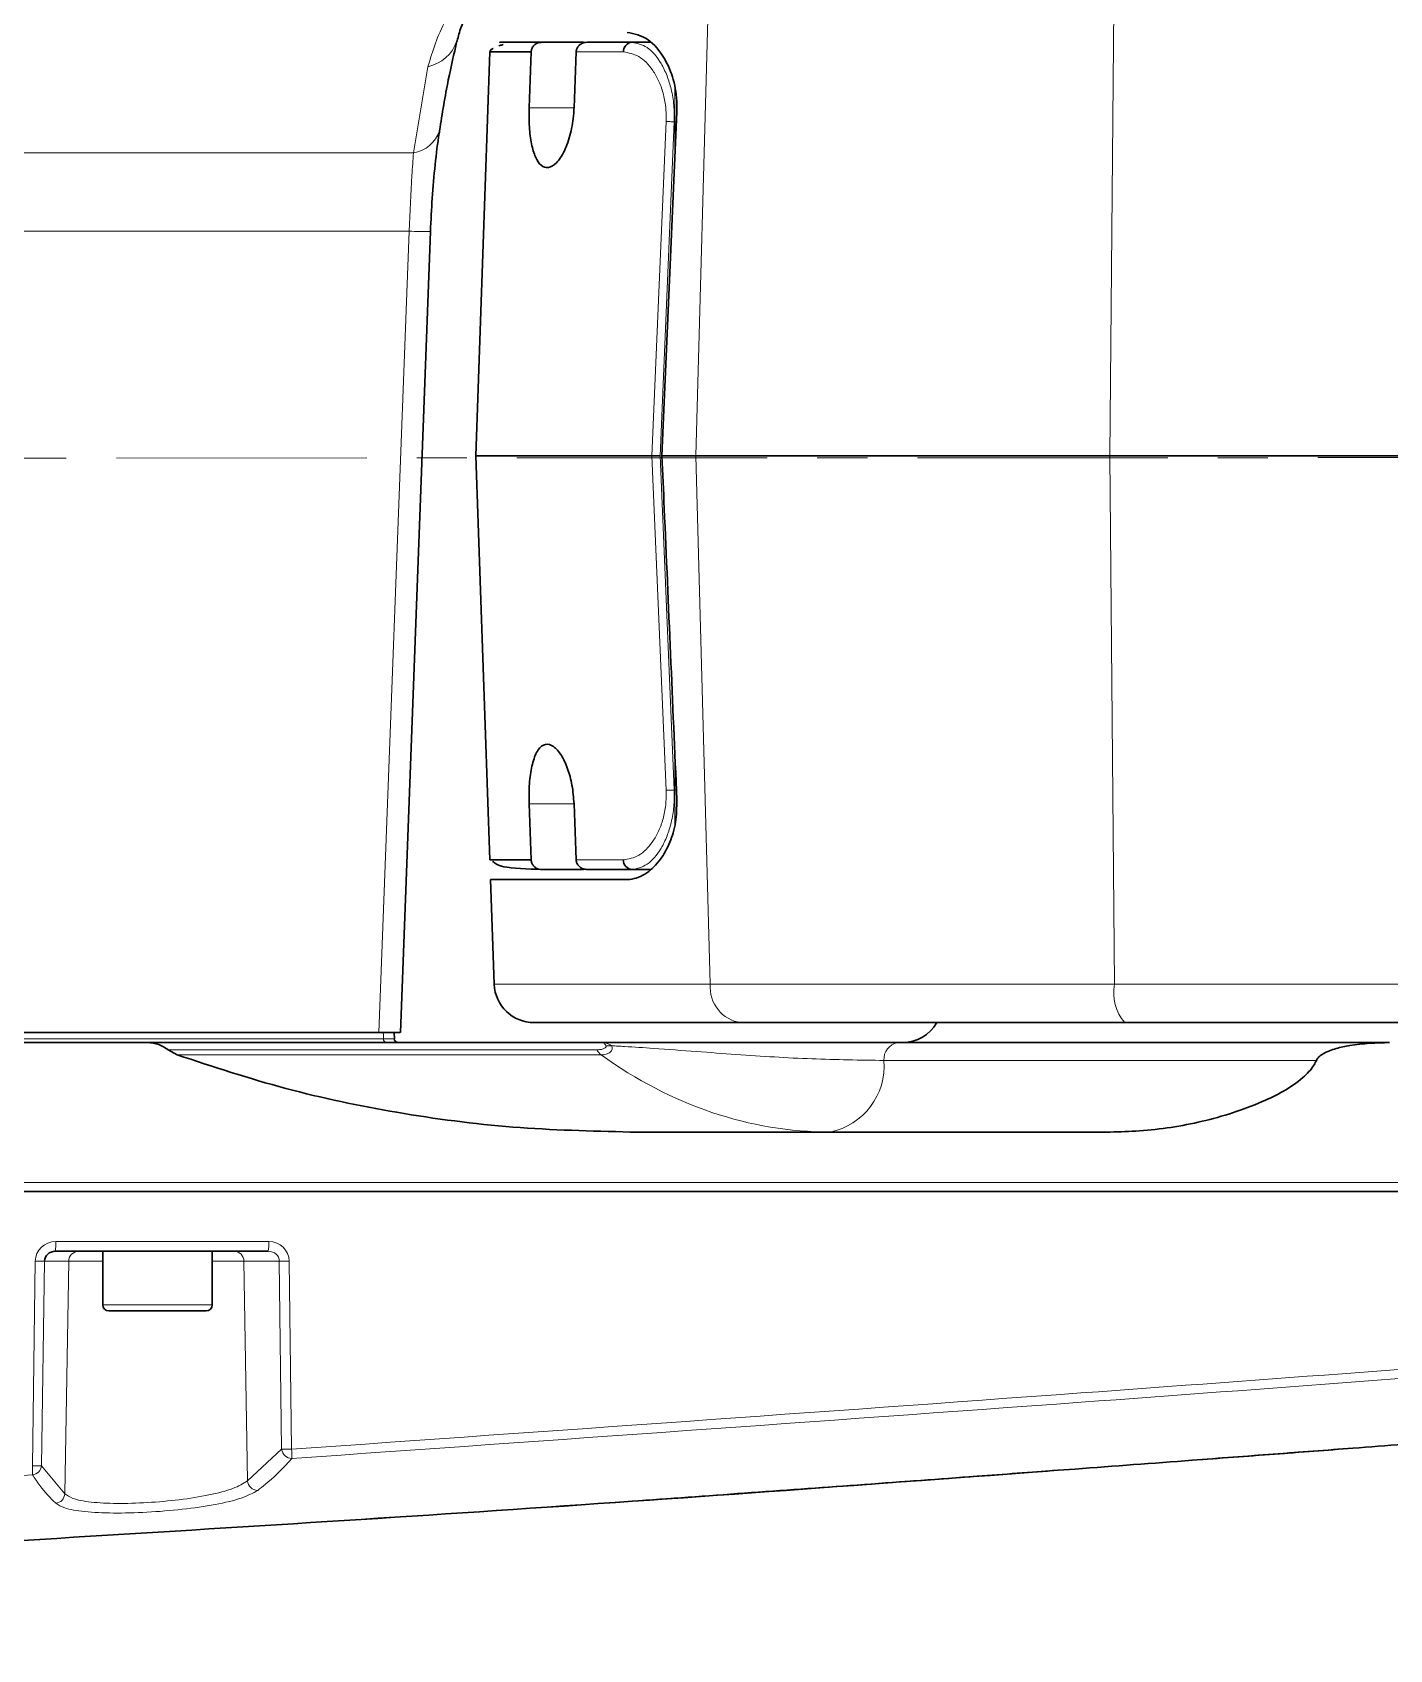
# Model space of a CAD drawing. Header units: millimetres. Extents: x 0 to 8400, y 0 to 5940.
# Drawn here: x 2982 to 3050.9, y 1949.3 to 2031.4 of the extents above; entities that cross this region are included whole.
import ezdxf

# ---------------------------------------------------------------- set-up
doc = ezdxf.new("R2010")
doc.units = ezdxf.units.MM
doc.linetypes.add('CENTERX2', pattern=[20.32, 12.7, -2.54, 2.54, -2.54])

msp = doc.modelspace()

# ---------------------------------------------------------------- linework, layer by layer
at = {"color": 8, "linetype": 'Continuous', "lineweight": 15}
for p, q in [((3016.306, 2032.653), (3015.69, 2009.872)), ((3036.895, 2032.653), (3036.693, 2009.872)), ((3009.613, 2030.379), (3012.008, 2030.379)), ((3001.358, 2025.259), (3002.091, 2029.629)), ((3014.614, 2028.475), (3014.614, 2026.829)), ((3007.226, 2027.535), (3009.504, 2027.535)), ((3014.18, 2026.847), (3013.451, 2009.872)), ((3014.59, 2026.829), (3013.865, 2009.872)), ((3014.614, 2026.829), (3014.59, 2026.829)), ((3014.614, 2026.829), (3014.614, 2024.856)), ((3014.701, 2026.829), (3014.614, 2026.829)), ((2965.417, 2025.259), (3001.358, 2025.259)), ((3001.135, 2021.277), (2963.96, 2021.277)), ((2999.602, 1980.6), (3001.135, 2021.277)), ((3013.451, 2009.872), (3014.18, 1992.897)), ((3013.865, 2009.872), (3014.59, 1992.914)), ((3015.69, 2009.872), (3016.415, 1983.053)), ((3036.693, 2009.872), (3036.931, 1983.053)), ((3014.614, 1994.886), (3014.614, 1992.914)), ((3014.614, 1992.914), (3014.59, 1992.914)), ((3014.614, 1992.914), (3014.614, 1991.125)), ((3014.701, 1992.914), (3014.614, 1992.914)), ((3009.504, 1992.208), (3007.226, 1992.208)), ((3012.008, 1989.364), (3009.613, 1989.364)), ((3005.457, 1983.053), (3016.415, 1983.053)), ((3016.415, 1983.053), (3036.931, 1983.053)), ((3036.931, 1983.053), (3061.045, 1983.053)), ((2963.014, 1980.29), (2999.838, 1980.29)), ((3000.337, 1980.29), (3000.353, 1980.29)), ((2988.914, 1979.726), (3010.655, 1979.726)), ((3010.883, 1979.472), (2989.37, 1979.472)), ((3047.167, 1979.187), (3025.228, 1979.187)), ((2899.719, 1972.984), (3063.531, 1972.984)), ((2983.21, 1969.993), (2994.016, 1969.993)), ((2982.022, 1958.616), (2982.17, 1969.001)), ((2982.638, 1969.001), (2982.49, 1958.616)), ((2983.87, 1969.001), (2982.638, 1969.001)), ((2983.668, 1957.19), (2983.87, 1969.001)), ((2985.595, 1969.001), (2983.87, 1969.001)), ((2992.752, 1969.001), (2991.146, 1969.001)), ((2994.548, 1969.001), (2992.752, 1969.001)), ((2992.937, 1957.846), (2992.752, 1969.001)), ((2994.668, 1959.45), (2994.548, 1969.001)), ((2995.054, 1969.001), (2995.173, 1959.45)), ((2985.595, 1966.772), (2989.773, 1966.772)), ((2989.773, 1966.772), (2991.146, 1966.772)), ((2992.937, 1957.846), (2994.668, 1959.45)), ((2982.49, 1958.616), (2983.668, 1957.19))]:
    msp.add_line(p, q, dxfattribs=at)
at = {"color": 7, "linetype": 'Continuous', "lineweight": 30}
for p, q in [((3005.236, 2030.379), (3004.52, 2009.872)), ((3005.236, 2030.379), (3007.33, 2030.379)), ((3007.33, 2030.379), (3007.226, 2027.535)), ((3007.857, 2030.866), (3009.991, 2030.866)), ((3009.504, 2027.535), (3009.613, 2030.379)), ((3010.168, 2030.866), (3012.442, 2030.866)), ((3013.362, 2030.866), (3012.442, 2030.866)), ((3014.721, 2027.334), (3013.965, 2009.872)), ((3000.692, 1980.599), (3002.221, 2021.266)), ((3000.692, 1980.598), (3002.221, 2021.266)), ((3004.52, 2009.872), (3005.236, 1989.364)), ((3004.52, 2009.872), (3013.451, 2009.872)), ((3013.965, 2009.872), (3015.69, 2009.872)), ((3015.69, 2009.872), (3036.693, 2009.872)), ((3036.693, 2009.872), (3057.228, 2009.872)), ((3007.226, 1992.208), (3007.33, 1989.364)), ((3009.613, 1989.364), (3009.504, 1992.208)), ((3007.33, 1989.364), (3005.236, 1989.364)), ((3005.271, 1988.372), (3005.457, 1983.053)), ((3012.196, 1988.372), (3005.271, 1988.372)), ((3009.991, 1988.877), (3007.857, 1988.877)), ((3012.442, 1988.877), (3010.168, 1988.877)), ((3013.363, 1988.877), (3012.442, 1988.877)), ((3017.977, 1981.105), (3007.474, 1981.105)), ((3037.443, 1981.105), (3017.977, 1981.105)), ((3061.045, 1981.105), (3037.443, 1981.105)), ((2962.364, 1980.6), (2999.602, 1980.6)), ((3000.389, 1980.29), (3000.377, 1980.601)), ((3000.389, 1980.291), (3000.377, 1980.601)), ((2899.595, 1980.095), (2987.782, 1980.095)), ((2987.782, 1980.095), (3010.925, 1980.095)), ((2989.37, 1979.472), (2988.914, 1979.726)), ((3025.913, 1980.095), (3050.882, 1980.095)), ((3012.346, 1975.553), (3036.697, 1975.553)), ((2899.712, 1972.525), (3063.524, 1972.525)), ((2993.991, 1969.497), (2983.185, 1969.497)), ((2985.595, 1969.497), (2985.595, 1966.772)), ((2991.146, 1966.772), (2991.146, 1969.497)), ((2989.62, 1966.469), (2985.897, 1966.469)), ((2990.843, 1966.469), (2989.62, 1966.469))]:
    msp.add_line(p, q, dxfattribs=at)
at = {"color": 7, "linetype": 'CENTERX2', "lineweight": 0}
msp.add_line((2092.204, 2009.479), (3327.51, 2009.872), dxfattribs=at)
at = {"color": 8, "linetype": 'Continuous', "lineweight": 15, "flags": 128}
for points in [[(3014.59, 2026.829), (3014.531, 2026.832), (3014.471, 2026.834), (3014.414, 2026.836), (3014.359, 2026.839), (3014.308, 2026.841), (3014.26, 2026.843), (3014.217, 2026.845), (3014.18, 2026.847)], [(3014.59, 1992.914), (3014.531, 1992.912), (3014.471, 1992.909), (3014.414, 1992.907), (3014.359, 1992.904), (3014.308, 1992.902), (3014.26, 1992.9), (3014.217, 1992.898), (3014.18, 1992.897)]]:
    msp.add_lwpolyline(points, dxfattribs=at)
at = {"color": 7, "linetype": 'CENTERX2', "lineweight": 0}
msp.add_arc((2367.811, 2009.872), 709.586, 100, 80, dxfattribs=at)
at = {"color": 8, "linetype": 'Continuous', "lineweight": 15}
for centre, radius, start, end in [((3001.693, 2031.554), 1.966, 281.68638, 341.7171), ((3001.1, 2026.908), 1.669, 278.9114, 341.46698), ((3001.843, 2036.974), 15.713, 267.41417, 271.3664), ((3018.226, 1982.904), 1.817, 175.31241, 262.12207), ((3039.216, 1982.612), 2.327, 169.07995, 220.38749), ((3000.017, 1980.272), 0.179, 174.12818, 260.15865), ((3011.383, 1980.151), 0.844, 210.25445, 233.61398), ((3011.264, 1980.811), 0.892, 260.97676, 279.02324), ((3026.085, 1979.253), 0.859, 101.51603, 184.45149), ((3021.803, 1978.92), 3.436, 281.51818, 4.45055), ((2980.718, 1969.871), 2.494, 351.37799, 2.80164), ((2984.368, 1968.998), 0.499, 90.63669, 179.65776), ((2992.26, 1969.004), 0.492, 359.58683, 88.58236), ((2991.532, 1969.87), 2.487, 351.36005, 2.81958), ((2982.404, 1979.897), 10.898, 268.76936, 271.23064), ((2994.801, 1982.032), 13.033, 268.88884, 271.11116), ((2994.921, 1972.453), 13.006, 268.88647, 271.11353), ((2995.205, 1959.523), 0.542, 187.69108, 268.11106), ((2990.605, 1959.08), 4.583, 358.7672, 4.63967), ((3049.01, 1959.641), 0.137, 269.76839, 274.28836), ((2977.435, 1958.268), 4.6, 358.49895, 4.33976), ((2982.256, 1969.503), 10.89, 268.76845, 271.23155), ((2981.967, 1958.669), 0.526, 277.3135, 354.18659), ((2983.149, 1957.222), 0.52, 276.76646, 356.38373), ((2993.464, 1957.891), 0.528, 184.89037, 269.10883)]:
    msp.add_arc(centre, radius, start, end, dxfattribs=at)
at = {"color": 7, "linetype": 'Continuous', "lineweight": 30}
for centre, radius, start, end in [((3012.478, 2030.397), 0.471, 94.39702, 182.1567), ((3012.478, 1989.346), 0.471, 177.8433, 265.60298), ((3007.474, 1983.123), 2.019, 182, 270), ((3026.166, 1982.114), 2.019, 270, 330), ((3000.582, 1980.297), 0.202, 182.07547, 269.98234), ((3000.582, 1980.297), 0.202, 181.89018, 269.93905), ((2985.897, 1966.772), 0.303, 180, 270), ((2990.843, 1966.772), 0.303, 270, 0), ((3040.857, 1958.907), 0.0174, 264.2344, 274.36136), ((3012.787, 1956.841), 0.00453, 277.8341, 321.87579)]:
    msp.add_arc(centre, radius, start, end, dxfattribs=at)
at = {"color": 8, "linetype": 'Continuous', "lineweight": 15}
for centre, major_axis, ratio, start_param, end_param in [((3022.849, 2009.872), (0.775, 34.314), 0.73118, 2.675546, 3.158099), ((2983.214, 1968.983), (1.042, -0.057), 0.966934, 1.6274, 3.180743), ((2993.985, 1968.992), (0.563, 0.025), 0.895464, 6.250452, 7.803795), ((2994.01, 1968.983), (1.041, 0.083), 0.966704, 6.218436, 7.771779)]:
    msp.add_ellipse(centre, major_axis=major_axis, ratio=ratio, start_param=start_param, end_param=end_param, dxfattribs=at)
at = {"color": 7, "linetype": 'Continuous', "lineweight": 30}
msp.add_ellipse((2983.189, 1968.992), major_axis=(0.55, -0.022), ratio=0.916887, start_param=1.614582, end_param=3.167925, dxfattribs=at)
for points, knots in [([(3012.431, 2045.704), (3009.717, 2045.618), (3004.281, 2045.445), (2996.233, 2044.045), (2988.78, 2041.896), (2982.107, 2039.074), (2976.293, 2035.764), (2971.101, 2031.808), (2967.557, 2028.183), (2965.852, 2025.853), (2965.417, 2025.259)], [0, 0, 0, 0, 0.153221, 0.3069, 0.460012, 0.590613, 0.715458, 0.83704, 0.958452, 1, 1, 1, 1]), ([(3003.574, 2030.936), (3003.632, 2031.165), (3003.767, 2031.699), (3004.212, 2032.592), (3004.837, 2033.47), (3005.529, 2034.199), (3006.245, 2034.776), (3006.884, 2035.174), (3007.215, 2035.315), (3007.343, 2035.369)], [0, 0, 0, 0, 0.159162, 0.371006, 0.539743, 0.688074, 0.815993, 0.928613, 1, 1, 1, 1]), ([(3012.196, 2031.371), (3012.555, 2031.297), (3013.236, 2031.158), (3014.068, 2030.194), (3014.577, 2029.014), (3014.736, 2028.03), (3014.724, 2027.464), (3014.721, 2027.334)], [0, 0, 0, 0, 0.2980251, 0.5649287, 0.7536813, 0.9434805, 1, 1, 1, 1]), ([(3002.678, 2026.378), (3002.819, 2027.253), (3003.075, 2028.841), (3003.412, 2030.28), (3003.564, 2030.926)], [0, 0, 0, 0, 0.550992, 1, 1, 1, 1]), ([(3005.394, 2030.549), (3005.385, 2030.545), (3005.245, 2030.482), (3005.24, 2030.427), (3005.236, 2030.375)], [0, 0, 0, 0, 0.060719, 1, 1, 1, 1]), ([(3005.915, 2030.756), (3005.901, 2030.752), (3005.809, 2030.725), (3005.746, 2030.703), (3005.693, 2030.685)], [0, 0, 0, 0, 0.155396, 1, 1, 1, 1]), ([(3006.356, 2030.866), (3006.328, 2030.866), (3005.764, 2030.866), (3005.649, 2030.866), (3006.033, 2030.866), (3007.249, 2030.866), (3007.857, 2030.866)], [0, 0, 0, 0, 0.017291, 0.344816, 0.672341, 1, 1, 1, 1]), ([(3007.857, 2030.866), (3007.796, 2030.86), (3007.673, 2030.849), (3007.51, 2030.755), (3007.391, 2030.619), (3007.338, 2030.484), (3007.332, 2030.403), (3007.33, 2030.379)], [0, 0, 0, 0, 0.232285, 0.464706, 0.691802, 0.909073, 1, 1, 1, 1]), ([(3009.613, 2030.379), (3009.621, 2030.432), (3009.636, 2030.538), (3009.725, 2030.678), (3009.854, 2030.788), (3010.008, 2030.855), (3010.118, 2030.863), (3010.168, 2030.866)], [0, 0, 0, 0, 0.195886, 0.391456, 0.595034, 0.816362, 1, 1, 1, 1]), ([(3007.226, 2027.535), (3007.223, 2027.208), (3007.218, 2026.554), (3007.334, 2025.678), (3007.538, 2024.994), (3007.832, 2024.567), (3008.202, 2024.454), (3008.619, 2024.697), (3009.026, 2025.304), (3009.344, 2026.199), (3009.477, 2027.004), (3009.5, 2027.446), (3009.504, 2027.535)], [0, 0, 0, 0, 0.09955, 0.199071, 0.299525, 0.403579, 0.51319, 0.628852, 0.748058, 0.864706, 0.972494, 1, 1, 1, 1]), ([(3002.219, 2021.264), (3002.245, 2021.83), (3002.298, 2022.984), (3002.452, 2024.657), (3002.583, 2025.807), (3002.676, 2026.326), (3002.683, 2026.366)], [0, 0, 0, 0, 0.3143488, 0.6417754, 0.9722747, 1, 1, 1, 1]), ([(3013.865, 2009.872), (3013.82, 2009.872), (3013.73, 2009.872), (3013.578, 2009.872), (3013.499, 2009.872), (3013.451, 2009.872)], [0, 0, 0, 0, 0.277086, 0.562198, 1, 1, 1, 1]), ([(3013.965, 2009.872), (3014.003, 2008.982), (3014.255, 2003.162), (3014.507, 1997.341), (3014.721, 1992.409)], [0, 0, 0, 0, 0.152753, 1, 1, 1, 1]), ([(3009.504, 1992.208), (3009.478, 1992.53), (3009.426, 1993.174), (3009.185, 1994.035), (3008.858, 1994.728), (3008.46, 1995.18), (3008.043, 1995.293), (3007.673, 1995.013), (3007.402, 1994.377), (3007.247, 1993.5), (3007.212, 1992.733), (3007.223, 1992.304), (3007.226, 1992.208)], [0, 0, 0, 0, 0.098437, 0.196685, 0.299824, 0.411787, 0.53005, 0.648652, 0.762099, 0.868804, 0.970473, 1, 1, 1, 1]), ([(3014.721, 1992.409), (3014.714, 1992.024), (3014.699, 1991.253), (3014.379, 1990.206), (3013.877, 1989.308), (3013.172, 1988.618), (3012.577, 1988.384), (3012.241, 1988.373), (3012.196, 1988.372)], [0, 0, 0, 0, 0.166447, 0.332463, 0.508865, 0.717273, 0.961327, 1, 1, 1, 1]), ([(3005.379, 1989.297), (3005.489, 1989.193), (3005.738, 1988.958), (3007.133, 1988.906), (3007.908, 1988.877)], [0, 0, 0, 0, 0.444621, 1, 1, 1, 1]), ([(3007.33, 1989.364), (3007.337, 1989.309), (3007.352, 1989.199), (3007.443, 1989.055), (3007.573, 1988.945), (3007.719, 1988.885), (3007.817, 1988.879), (3007.857, 1988.877)], [0, 0, 0, 0, 0.2081575, 0.4161996, 0.6284169, 0.8493983, 1, 1, 1, 1]), ([(3010.168, 1988.877), (3010.101, 1988.883), (3009.966, 1988.896), (3009.789, 1988.998), (3009.665, 1989.144), (3009.619, 1989.276), (3009.614, 1989.349), (3009.613, 1989.364)], [0, 0, 0, 0, 0.2482615, 0.4969302, 0.7318802, 0.9445429, 1, 1, 1, 1]), ([(2999.602, 1980.6), (2999.873, 1980.6), (3000.417, 1980.6), (3000.709, 1980.6), (3000.665, 1980.6), (3000.657, 1980.6)], [0, 0, 0, 0, 0.448669, 0.897334, 1, 1, 1, 1]), ([(3000.341, 1980.6), (3000.348, 1980.6), (3000.374, 1980.6), (3000.198, 1980.6), (2999.943, 1980.6), (2999.827, 1980.6)], [0, 0, 0, 0, 0.176691, 0.623534, 1, 1, 1, 1]), ([(2988.914, 1979.726), (2988.827, 1979.787), (2988.576, 1979.964), (2988.175, 1980.078), (2987.878, 1980.091), (2987.782, 1980.095)], [0, 0, 0, 0, 0.262449, 0.761416, 1, 1, 1, 1]), ([(2989.37, 1979.472), (2991.196, 1978.868), (2994.847, 1977.661), (3000.558, 1976.475), (3006.399, 1975.696), (3010.364, 1975.601), (3012.346, 1975.553)], [0, 0, 0, 0, 0.246174, 0.492386, 0.746189, 1, 1, 1, 1]), ([(3010.925, 1980.095), (3010.927, 1980.095), (3011.282, 1980.095), (3012.222, 1980.095), (3014.006, 1980.095), (3016.111, 1980.095), (3018.965, 1980.095), (3022.231, 1980.095), (3024.685, 1980.095), (3025.913, 1980.095)], [0, 0, 0, 0, 0.000266, 0.062817, 0.155296, 0.296854, 0.439344, 0.7194, 1, 1, 1, 1]), ([(3050.882, 1980.095), (3050.207, 1980.076), (3049.293, 1980.05), (3048.165, 1979.808), (3047.634, 1979.61), (3047.294, 1979.386), (3047.206, 1979.249), (3047.167, 1979.187)], [0, 0, 0, 0, 0.514242, 0.695587, 0.877173, 0.944584, 1, 1, 1, 1]), ([(3047.167, 1979.187), (3047.13, 1979.112), (3046.963, 1978.777), (3046.128, 1977.92), (3044.192, 1976.91), (3041.386, 1976.017), (3038.764, 1975.608), (3037.195, 1975.566), (3036.697, 1975.553)], [0, 0, 0, 0, 0.021891, 0.098008, 0.307238, 0.587893, 0.869039, 1, 1, 1, 1]), ([(3065.28, 1960.731), (3063.455, 1960.594), (3059.753, 1960.315), (3054.227, 1959.898), (3050.731, 1959.634), (3049.02, 1959.504)], [0, 0, 0, 0, 0.331585, 0.672781, 1, 1, 1, 1]), ([(2979.823, 1954.719), (2988.977, 1955.276), (3007.358, 1956.397), (3027.687, 1957.905), (3038.882, 1958.742), (3040.855, 1958.89)], [0, 0, 0, 0, 0.449673, 0.903011, 1, 1, 1, 1]), ([(3040.858, 1958.89), (3038.884, 1958.742), (3027.687, 1957.905), (3007.357, 1956.396), (2988.976, 1955.276), (2979.823, 1954.718)], [0, 0, 0, 0, 0.097049, 0.550367, 1, 1, 1, 1]), ([(3040.855, 1958.89), (3042.238, 1958.994), (3045.028, 1959.203), (3047.675, 1959.403), (3049.009, 1959.504)], [0, 0, 0, 0, 0.495707, 1, 1, 1, 1]), ([(3049.02, 1959.504), (3047.705, 1959.405), (3045.057, 1959.205), (3042.264, 1958.996), (3040.858, 1958.89)], [0, 0, 0, 0, 0.496306, 1, 1, 1, 1]), ([(3034.034, 1958.382), (3032.672, 1958.281), (3029.402, 1958.038), (3022.329, 1957.518), (3016.605, 1957.11), (3012.79, 1956.838)], [0, 0, 0, 0, 0.192109, 0.461441, 1, 1, 1, 1])]:
    msp.add_open_spline(points, degree=3, knots=knots, dxfattribs=at)
at = {"color": 8, "linetype": 'Continuous', "lineweight": 15}
for points, knots in [([(3002.091, 2029.629), (3002.327, 2030.421), (3002.625, 2031.42), (3003.633, 2033.02), (3004.486, 2034.022), (3005.324, 2034.694), (3005.528, 2034.857)], [0, 0, 0, 0, 0.4249677, 0.5353081, 0.8872051, 1, 1, 1, 1]), ([(3012.008, 2030.379), (3012.27, 2030.333), (3012.793, 2030.242), (3013.409, 2029.625), (3013.807, 2028.932), (3014.034, 2028.307), (3014.178, 2027.599), (3014.179, 2027.097), (3014.18, 2026.847)], [0, 0, 0, 0, 0.251962, 0.50284, 0.627988, 0.752491, 0.876404, 1, 1, 1, 1]), ([(3012.442, 2030.866), (3012.702, 2030.814), (3013.222, 2030.708), (3013.838, 2029.993), (3014.227, 2029.198), (3014.452, 2028.477), (3014.589, 2027.682), (3014.59, 2027.11), (3014.59, 2026.829)], [0, 0, 0, 0, 0.247626, 0.495949, 0.627396, 0.747061, 0.875402, 1, 1, 1, 1]), ([(3001.135, 2021.277), (3001.178, 2022.251), (3001.242, 2023.661), (3001.331, 2024.882), (3001.358, 2025.259)], [0, 0, 0, 0, 0.690457, 1, 1, 1, 1]), ([(3014.18, 1992.897), (3014.179, 1992.646), (3014.178, 1992.144), (3014.034, 1991.436), (3013.807, 1990.811), (3013.409, 1990.118), (3012.793, 1989.501), (3012.27, 1989.41), (3012.008, 1989.364)], [0, 0, 0, 0, 0.123596, 0.247509, 0.372012, 0.49716, 0.748038, 1, 1, 1, 1]), ([(3014.59, 1992.914), (3014.59, 1992.633), (3014.589, 1992.061), (3014.452, 1991.266), (3014.227, 1990.545), (3013.838, 1989.75), (3013.222, 1989.035), (3012.702, 1988.929), (3012.442, 1988.877)], [0, 0, 0, 0, 0.1245946, 0.2529388, 0.3725995, 0.5040504, 0.7523737, 1, 1, 1, 1]), ([(2999.838, 1980.29), (2999.835, 1980.387), (2999.831, 1980.49), (2999.827, 1980.593), (2999.827, 1980.6)], [0, 0, 0, 0, 0.937092, 1, 1, 1, 1]), ([(2999.838, 1980.29), (2999.975, 1980.29), (3000.248, 1980.289), (3000.385, 1980.289), (3000.373, 1980.289), (3000.371, 1980.289)], [0, 0, 0, 0, 0.449931, 0.899876, 1, 1, 1, 1]), ([(3010.655, 1979.726), (3010.665, 1979.726), (3010.748, 1979.726), (3010.891, 1979.742), (3011.041, 1979.79), (3011.117, 1979.85), (3011.136, 1979.898), (3011.127, 1979.922), (3011.124, 1979.93)], [0, 0, 0, 0, 0.043388, 0.364483, 0.657813, 0.847752, 0.953467, 1, 1, 1, 1]), ([(3011.404, 1979.93), (3011.423, 1979.888), (3011.446, 1979.838), (3011.439, 1979.742), (3011.381, 1979.626), (3011.198, 1979.51), (3011.009, 1979.473), (3010.896, 1979.472), (3010.883, 1979.472)], [0, 0, 0, 0, 0.154485, 0.183786, 0.382751, 0.664334, 0.96021, 1, 1, 1, 1]), ([(3011.124, 1979.93), (3011.09, 1979.985), (3011.036, 1980.07), (3010.962, 1980.093), (3010.931, 1980.095), (3010.926, 1980.095), (3010.925, 1980.095)], [0, 0, 0, 0, 0.600737, 0.936623, 0.989044, 1, 1, 1, 1]), ([(3010.925, 1980.095), (3010.927, 1980.095), (3010.937, 1980.095), (3011, 1980.093), (3011.161, 1980.069), (3011.309, 1979.985), (3011.404, 1979.93)], [0, 0, 0, 0, 0.010674, 0.061909, 0.392764, 1, 1, 1, 1]), ([(3025.228, 1979.187), (3024.016, 1979.203), (3021.593, 1979.236), (3018.433, 1979.433), (3015.743, 1979.636), (3013.838, 1979.78), (3012.451, 1979.873), (3011.734, 1979.914), (3011.516, 1979.924), (3011.404, 1979.93)], [0, 0, 0, 0, 0.294225, 0.588069, 0.73113, 0.873384, 0.96122, 0.980086, 1, 1, 1, 1]), ([(2995.173, 1959.45), (3008.523, 1960.392), (3031.296, 1961.998), (3054.063, 1963.699), (3063.483, 1964.403)], [0, 0, 0, 0, 0.58621, 1, 1, 1, 1]), ([(3063.504, 1963.946), (3054.082, 1963.236), (3031.313, 1961.521), (3008.538, 1959.92), (2995.187, 1958.981)], [0, 0, 0, 0, 0.413784, 1, 1, 1, 1]), ([(3049.009, 1959.504), (3050.722, 1959.633), (3054.17, 1959.894), (3059.697, 1960.312), (3063.405, 1960.591), (3065.285, 1960.733)], [0, 0, 0, 0, 0.327186, 0.658781, 1, 1, 1, 1]), ([(2995.187, 1958.981), (2995.127, 1958.913), (2994.685, 1958.419), (2994.109, 1957.872), (2993.585, 1957.464), (2993.455, 1957.363)], [0, 0, 0, 0, 0.106374, 0.779638, 1, 1, 1, 1]), ([(2982.034, 1958.147), (2973.819, 1957.674), (2956.57, 1956.682), (2934.736, 1955.791), (2921.118, 1955.469), (2916.545, 1955.362)], [0, 0, 0, 0, 0.376576, 0.790675, 1, 1, 1, 1]), ([(2983.21, 1956.706), (2983.143, 1956.772), (2982.804, 1957.101), (2982.413, 1957.575), (2982.092, 1958.059), (2982.034, 1958.147)], [0, 0, 0, 0, 0.169676, 0.848835, 1, 1, 1, 1]), ([(2993.455, 1957.363), (2993.215, 1957.228), (2992.735, 1956.958), (2991.349, 1956.632), (2989.663, 1956.387), (2987.836, 1956.238), (2986.092, 1956.193), (2984.628, 1956.263), (2983.628, 1956.436), (2983.339, 1956.623), (2983.21, 1956.706)], [0, 0, 0, 0, 0.1325, 0.264772, 0.395094, 0.523215, 0.649664, 0.775073, 0.900341, 1, 1, 1, 1]), ([(2983.668, 1957.19), (2983.784, 1957.107), (2984.046, 1956.922), (2984.952, 1956.75), (2986.277, 1956.681), (2987.855, 1956.727), (2989.508, 1956.875), (2991.033, 1957.119), (2992.287, 1957.444), (2992.72, 1957.712), (2992.937, 1957.846)], [0, 0, 0, 0, 0.099452, 0.224497, 0.349817, 0.476344, 0.604648, 0.73515, 0.867518, 1, 1, 1, 1])]:
    msp.add_open_spline(points, degree=3, knots=knots, dxfattribs=at)

doc.saveas('drawing.dxf')
